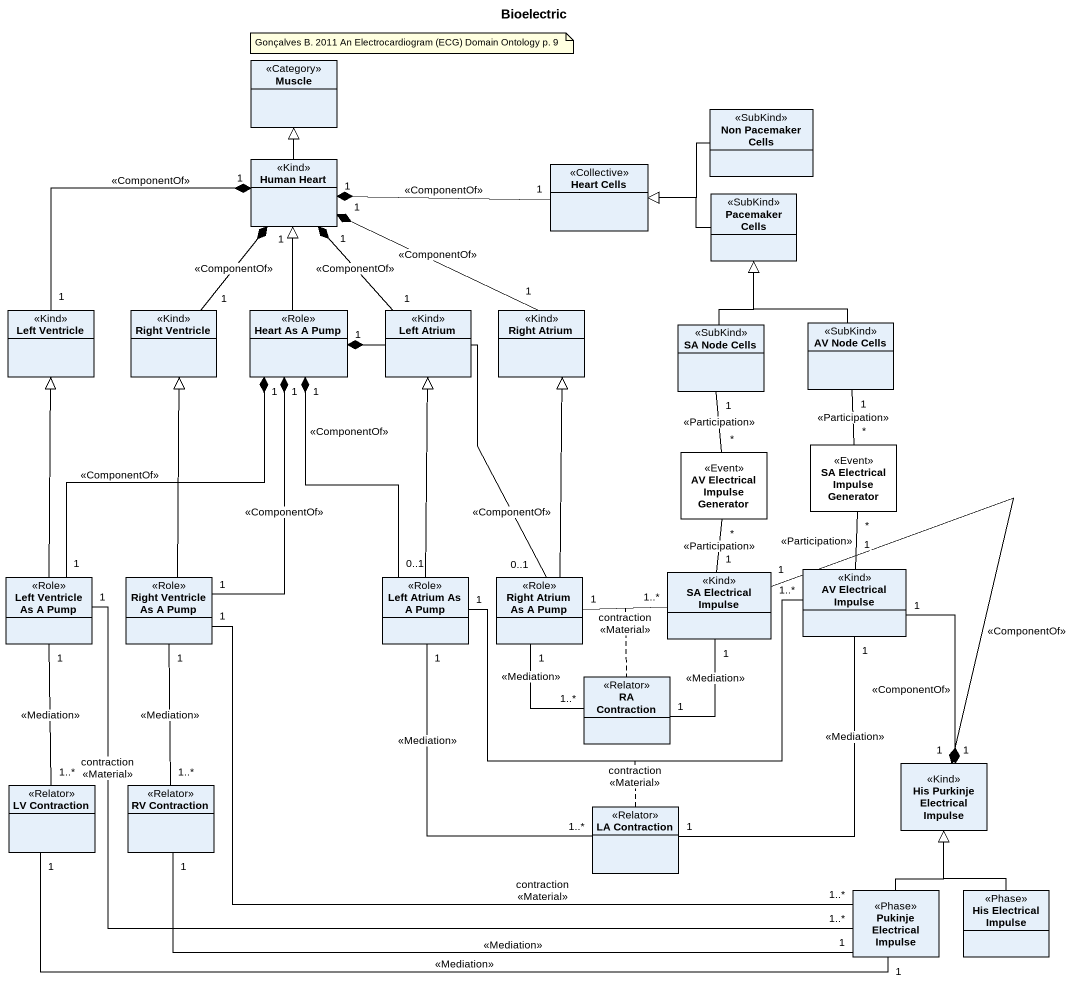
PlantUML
@startuml
title Bioelectric
hide circle
hide empty members
class Muscle <<Category>>
class "Non Pacemaker Cells" as Non_Pacemaker_Cells <<SubKind>>
class "Human Heart" as Human_Heart <<Kind>>
class "Heart Cells" as Heart_Cells <<Collective>>
class "Pacemaker Cells" as Pacemaker_Cells <<SubKind>>
class "Left Ventricle" as Left_Ventricle <<Kind>>
class "Right Ventricle" as Right_Ventricle <<Kind>>
class "Heart As A Pump" as Heart_As_A_Pump <<Role>>
class "Left Atrium" as Left_Atrium <<Kind>>
class "Right Atrium" as Right_Atrium <<Kind>>
class "SA Node Cells" as SA_Node_Cells <<SubKind>>
class "AV Node Cells" as AV_Node_Cells <<SubKind>>
class "AV Electrical Impulse Generator" as AV_Electrical_Impulse <<Event>> #FFFFFF
class "SA Electrical Impulse Generator" as SA_Electrical_Impulse <<Event>> #FFFFFF
class "Left Ventricle As A Pump" as Left_Ventricle_As_A_Pump <<Role>>
class "Right Ventricle As A Pump" as Right_Ventricle_As_A_Pump <<Role>>
class "Left Atrium As A Pump" as Left_Atrium_As_A_Pump <<Role>>
class "Right Atrium As A Pump" as Right_Atrium_As_A_Pump <<Role>>
class "SA Electrical Impulse" as SA_Electrical_Impulse_2 <<Kind>>
class "AV Electrical Impulse" as AV_Electrical_Impulse_2 <<Kind>>
class "RA Contraction" as RA_Contraction <<Relator>>
class "His Purkinje Electrical Impulse" as His_Purkinje_Electrical <<Kind>>
class "LV Contraction" as LV_Contraction <<Relator>>
class "RV Contraction" as RV_Contraction <<Relator>>
class "LA Contraction" as LA_Contraction <<Relator>>
class "Pukinje Electrical Impulse" as Pukinje_Electrical_Impulse <<Phase>>
class "His Electrical Impulse" as His_Electrical_Impulse <<Phase>>
Non_Pacemaker_Cells -left-|> Heart_Cells
Human_Heart -up-|> Muscle
Human_Heart "1" *-right- "1" Heart_Cells : <<ComponentOf>>
Human_Heart "1" *-- "1" Left_Ventricle : <<ComponentOf>>
Human_Heart "1" *-- "1" Right_Ventricle : <<ComponentOf>>
Human_Heart "1" *-- "1" Left_Atrium : <<ComponentOf>>
Human_Heart "1" *-- "1" Right_Atrium : <<ComponentOf>>
Pacemaker_Cells -left-|> Heart_Cells
Heart_As_A_Pump -up-|> Human_Heart
Heart_As_A_Pump "1" *-- "1" Left_Ventricle_As_A_Pump : <<ComponentOf>>
Heart_As_A_Pump "1" *-- "1" Right_Ventricle_As_A_Pump : <<ComponentOf>>
Heart_As_A_Pump "1" *-- "0..1" Left_Atrium_As_A_Pump : <<ComponentOf>>
Heart_As_A_Pump "1" *-- "0..1" Right_Atrium_As_A_Pump : <<ComponentOf>>
SA_Node_Cells -up-|> Pacemaker_Cells
AV_Node_Cells -up-|> Pacemaker_Cells
AV_Electrical_Impulse "*" -up- "1" SA_Node_Cells : <<Participation>>
AV_Electrical_Impulse "*" -- "1" SA_Electrical_Impulse_2 : <<Participation>>
SA_Electrical_Impulse "*" -up- "1" AV_Node_Cells : <<Participation>>
SA_Electrical_Impulse "*" -- "1" AV_Electrical_Impulse_2 : <<Participation>>
Left_Ventricle_As_A_Pump -up-|> Left_Ventricle
Left_Ventricle_As_A_Pump "1" -right- "1..*" Pukinje_Electrical_Impulse : contraction\n<<Material>>
Right_Ventricle_As_A_Pump -up-|> Right_Ventricle
Right_Ventricle_As_A_Pump "1" -right- "1..*" Pukinje_Electrical_Impulse : contraction\n<<Material>>
Left_Atrium_As_A_Pump -up-|> Left_Atrium
Right_Atrium_As_A_Pump -up-|> Right_Atrium
SA_Electrical_Impulse_2 "1..*" -left- "1" Right_Atrium_As_A_Pump : contraction\n<<Material>>
(SA_Electrical_Impulse_2, Right_Atrium_As_A_Pump) .. RA_Contraction
AV_Electrical_Impulse_2 "1..*" -left- "1" Left_Atrium_As_A_Pump : contraction\n<<Material>>
(AV_Electrical_Impulse_2, Left_Atrium_As_A_Pump) .. LA_Contraction
RA_Contraction "1..*" -up- "1" Right_Atrium_As_A_Pump : <<Mediation>>
RA_Contraction "1" -up- "1" SA_Electrical_Impulse_2 : <<Mediation>>
His_Purkinje_Electrical "1" *-up- "1" SA_Electrical_Impulse_2 : <<ComponentOf>>
His_Purkinje_Electrical "1" *-up- "1" AV_Electrical_Impulse_2 : <<ComponentOf>>
LV_Contraction "1..*" -up- "1" Left_Ventricle_As_A_Pump : <<Mediation>>
LV_Contraction "1" -right- "1" Pukinje_Electrical_Impulse : <<Mediation>>
RV_Contraction "1..*" -up- "1" Right_Ventricle_As_A_Pump : <<Mediation>>
RV_Contraction "1" -right- "1" Pukinje_Electrical_Impulse : <<Mediation>>
LA_Contraction "1..*" -up- "1" Left_Atrium_As_A_Pump : <<Mediation>>
LA_Contraction "1" -up- "1" AV_Electrical_Impulse_2 : <<Mediation>>
Pukinje_Electrical_Impulse -up-|> His_Purkinje_Electrical
His_Electrical_Impulse -up-|> His_Purkinje_Electrical
note as N1
  Gonçalves B. 2011 An Electrocardiogram (ECG) Domain Ontology p. 9
end note
@enduml
